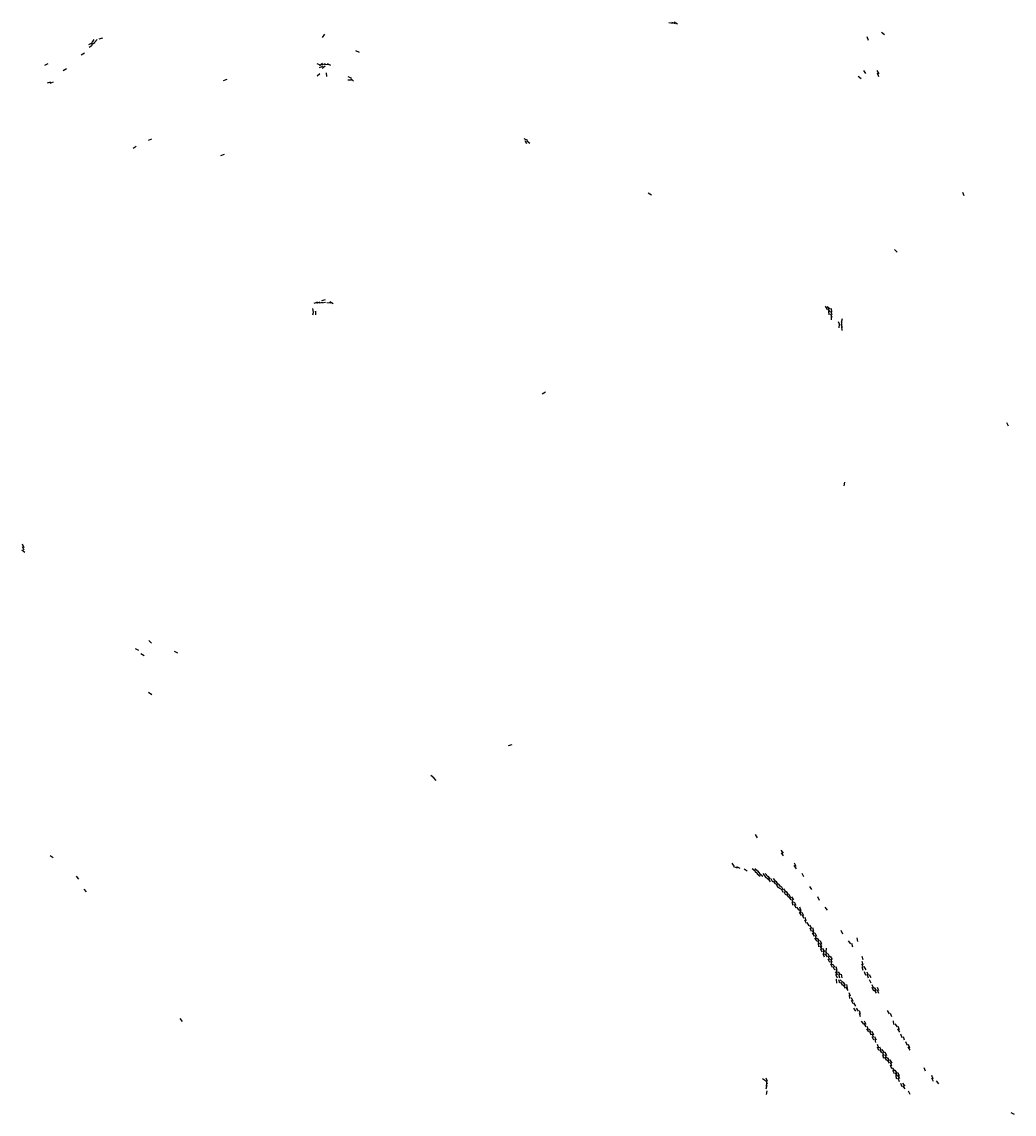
# Model space of a CAD drawing. Extents: x -664598 to -661481, y -979343 to -976126.
# Drawn here: x -662284 to -661518, y -978552 to -977708 of the extents above; entities that cross this region are included whole.
import ezdxf

# ---------------------------------------------------------------- set-up
doc = ezdxf.new("R2010")
doc.units = 0

msp = doc.modelspace()

# ---------------------------------------------------------------- linework, layer by layer
at = {"layer": 'CLIFF'}
for p, q in [((-661784.302, -977708.956), (-661781.458, -977709.524)), ((-661782.251, -977708.768), (-661779.509, -977709.712)), ((-661780.112, -977708.476), (-661777.648, -977710.004)), ((-662051.681, -977720.448), (-662050.079, -977718.032)), ((-661631.477, -977719.919), (-661630.283, -977722.561)), ((-661620.021, -977716.345), (-661617.739, -977718.135)), ((-662232.197, -977725.848), (-662229.563, -977724.632)), ((-662232.11, -977728.007), (-662229.65, -977726.473)), ((-662230.135, -977725.967), (-662227.625, -977724.513)), ((-662229.626, -977724.483), (-662228.134, -977721.997)), ((-662227.827, -977724.338), (-662225.933, -977722.142)), ((-662224.258, -977721.691), (-662221.502, -977720.789)), ((-662238.095, -977734.031), (-662235.665, -977732.449)), ((-662026.231, -977730.714), (-662023.529, -977731.766)), ((-662266.199, -977741.841), (-662263.561, -977740.639)), ((-662252.128, -977745.977), (-662249.632, -977744.503)), ((-662056.237, -977740.728), (-662053.523, -977741.752)), ((-662054.225, -977743.781), (-662051.535, -977742.699)), ((-662053.994, -977742.168), (-662051.766, -977740.312)), ((-662052.237, -977741.752), (-662049.523, -977740.728)), ((-662052.035, -977744.117), (-662049.725, -977742.363)), ((-662050.329, -977741.18), (-662047.431, -977741.3)), ((-662048.134, -977740.513), (-662045.626, -977741.967)), ((-662128.227, -977753.776), (-662125.533, -977752.704)), ((-662055.983, -977750.181), (-662053.777, -977748.299)), ((-662049.041, -977747.799), (-662048.719, -977750.681)), ((-662032.329, -977753.192), (-662029.431, -977753.288)), ((-662032.209, -977750.661), (-662029.551, -977751.819)), ((-662029.997, -977752.316), (-662027.763, -977754.164)), ((-661637.979, -977750.294), (-661635.781, -977752.186)), ((-661632.037, -977748.42), (-661633.723, -977746.06)), ((-661623.585, -977745.973), (-661622.175, -977748.507)), ((-661623.493, -977747.926), (-661622.267, -977750.554)), ((-662264.282, -977755.61), (-662261.478, -977754.87)), ((-662262.243, -977755.735), (-662259.517, -977754.745)), ((-662186.224, -977799.783), (-662183.536, -977798.697)), ((-661896.169, -977798.575), (-661893.591, -977799.905)), ((-661895.618, -977799.992), (-661894.142, -977802.488)), ((-661894, -977800.319), (-661891.76, -977802.161)), ((-662198.138, -977805.962), (-662195.622, -977804.518)), ((-662130.251, -977811.713), (-662127.509, -977810.767)), ((-661800.147, -977840.535), (-661797.613, -977841.945)), ((-661557.416, -977839.893), (-661556.344, -977842.587)), ((-661609.902, -977884.212), (-661607.858, -977886.268)), ((-662058.613, -977932.665), (-662059.147, -977929.815)), ((-662058.258, -977925.691), (-662055.502, -977924.789)), ((-662056.226, -977925.779), (-662053.534, -977924.701)), ((-662054.291, -977925.572), (-662051.469, -977924.908)), ((-662052.296, -977925.551), (-662049.464, -977924.929)), ((-662052.272, -977923.645), (-662049.488, -977922.835)), ((-662048.323, -977925.101), (-662045.437, -977925.379)), ((-662046.128, -977924.502), (-662043.632, -977925.978)), ((-661663.65, -977928.011), (-661662.11, -977930.469)), ((-661661.981, -977928.296), (-661659.779, -977930.184)), ((-661661.778, -977930.102), (-661659.982, -977932.378)), ((-661659.061, -977929.801), (-661658.699, -977932.679)), ((-662059.248, -977934.642), (-662058.512, -977931.838)), ((-662056.918, -977934.689), (-662056.842, -977931.791)), ((-661660.956, -977931.792), (-661660.804, -977934.688)), ((-661659.445, -977933.905), (-661658.315, -977936.575)), ((-661659.426, -977931.897), (-661658.334, -977934.583)), ((-661658.934, -977935.791), (-661658.826, -977938.689)), ((-661650.462, -977937.852), (-661651.298, -977940.628)), ((-661653.434, -977939.9), (-661652.326, -977942.58)), ((-661652.678, -977941.804), (-661653.082, -977944.676)), ((-661651.069, -977941.802), (-661650.691, -977944.678)), ((-661651.016, -977943.796), (-661650.744, -977946.684)), ((-661650.861, -977939.79), (-661650.899, -977942.69)), ((-661879.615, -977994.531), (-661882.145, -977995.949)), ((-661523.51, -978017.934), (-661522.25, -978020.546)), ((-661648.567, -978063.824), (-661649.193, -978066.656)), ((-662281.764, -978118.166), (-662283.996, -978116.314)), ((-662282.165, -978116.502), (-662283.595, -978113.978)), ((-662282.319, -978114.577), (-662283.441, -978111.903)), ((-662183.766, -978188.168), (-662185.994, -978186.312)), ((-662193.614, -978193.946), (-662196.146, -978192.534)), ((-662189.618, -978197.954), (-662192.142, -978196.526)), ((-662163.595, -978195.911), (-662166.165, -978194.569)), ((-662183.685, -978228.061), (-662186.075, -978226.419)), ((-661905.479, -978266.866), (-661908.281, -978267.614)), ((-661965.755, -978292.155), (-661968.005, -978290.325)), ((-661963.965, -978294.365), (-661965.795, -978292.115)), ((-661717.611, -978335.988), (-661716.149, -978338.492)), ((-662259.678, -978354.051), (-662262.082, -978352.429)), ((-661697.784, -978348.106), (-661695.976, -978350.374)), ((-661697.655, -978350.015), (-661696.105, -978352.465)), ((-661735.686, -978358.034), (-661734.074, -978360.446)), ((-661734.253, -978360.774), (-661731.507, -978361.706)), ((-661732.17, -978360.577), (-661729.59, -978361.903)), ((-661687.708, -978360.049), (-661686.052, -978362.431)), ((-661687.592, -978357.977), (-661686.168, -978360.503)), ((-662239.978, -978370.376), (-662241.782, -978368.104)), ((-661726.053, -978362.387), (-661723.707, -978364.093)), ((-661720.018, -978362.342), (-661717.742, -978364.138)), ((-661718.009, -978364.33), (-661715.751, -978366.15)), ((-661717.995, -978362.313), (-661715.765, -978364.167)), ((-661716.016, -978366.339), (-661713.744, -978368.141)), ((-661715.805, -978364.123), (-661713.955, -978366.357)), ((-661714.09, -978366.44), (-661711.67, -978368.04)), ((-661711.835, -978366.149), (-661709.925, -978368.331)), ((-661709.989, -978368.306), (-661707.771, -978370.174)), ((-661709.809, -978366.127), (-661707.951, -978368.353)), ((-661707.779, -978368.103), (-661705.981, -978370.377)), ((-661681.513, -978365.935), (-661680.247, -978368.545)), ((-661707.727, -978370.063), (-661706.033, -978372.417)), ((-661705.646, -978370.009), (-661704.114, -978372.471)), ((-661703.76, -978370.088), (-661702, -978372.392)), ((-661703.758, -978372.086), (-661702.002, -978374.394)), ((-661701.65, -978372.012), (-661700.11, -978374.468)), ((-661701.506, -978373.932), (-661700.254, -978376.548)), ((-661700.07, -978376.412), (-661697.69, -978378.068)), ((-661699.824, -978374.14), (-661697.936, -978376.34)), ((-661697.62, -978375.993), (-661696.14, -978378.487)), ((-661675.757, -978376.086), (-661674.003, -978378.394)), ((-662233.962, -978380.363), (-662235.798, -978378.117)), ((-661697.485, -978377.922), (-661696.275, -978380.558)), ((-661695.71, -978378.051), (-661694.05, -978380.429)), ((-661695.456, -978379.909), (-661694.304, -978382.571)), ((-661693.812, -978382.129), (-661691.948, -978384.351)), ((-661693.694, -978380.04), (-661692.066, -978382.44)), ((-661691.621, -978383.994), (-661690.139, -978386.486)), ((-661691.546, -978381.952), (-661690.214, -978384.528)), ((-661689.683, -978384.033), (-661688.077, -978386.447)), ((-661689.591, -978385.976), (-661688.169, -978388.504)), ((-661669.447, -978383.905), (-661668.313, -978386.575)), ((-661689.267, -978387.843), (-661688.493, -978390.637)), ((-661687.585, -978387.973), (-661686.175, -978390.507)), ((-661687.411, -978389.891), (-661686.349, -978392.589)), ((-661685.735, -978392.069), (-661684.025, -978394.411)), ((-661683.619, -978393.993), (-661682.141, -978396.487)), ((-661683.335, -978391.863), (-661682.425, -978394.617)), ((-661663.771, -978392.096), (-661661.989, -978394.384)), ((-661683.629, -978395.999), (-661682.131, -978398.481)), ((-661681.504, -978395.931), (-661680.256, -978398.549)), ((-661681.34, -978397.865), (-661680.42, -978400.615)), ((-661679.485, -978401.922), (-661678.275, -978404.558)), ((-661679.198, -978399.825), (-661678.562, -978402.655)), ((-661677.668, -978404.023), (-661676.092, -978406.457)), ((-661675.59, -978405.976), (-661674.17, -978408.504)), ((-661675.503, -978407.93), (-661674.257, -978410.55)), ((-661673.682, -978410.032), (-661672.078, -978412.448)), ((-661673.233, -978407.834), (-661672.527, -978410.646)), ((-661651.477, -978409.919), (-661650.283, -978412.561)), ((-661673.654, -978412.014), (-661672.106, -978414.466)), ((-661671.751, -978416.08), (-661670.009, -978418.4)), ((-661671.561, -978413.96), (-661670.199, -978416.52)), ((-661671.45, -978411.907), (-661670.31, -978414.573)), ((-661669.671, -978416.025), (-661668.089, -978418.455)), ((-661669.497, -978417.928), (-661668.263, -978420.552)), ((-661669.071, -978419.803), (-661668.689, -978422.677)), ((-661667.382, -978419.88), (-661666.378, -978422.6)), ((-661667.303, -978417.853), (-661666.457, -978420.627)), ((-661645.683, -978418.033), (-661644.077, -978420.447)), ((-661643.322, -978419.859), (-661642.438, -978422.621)), ((-661639.22, -978415.83), (-661638.54, -978418.65)), ((-661667.633, -978422.001), (-661666.127, -978424.479)), ((-661667.491, -978423.925), (-661666.269, -978426.555)), ((-661665.58, -978423.97), (-661664.18, -978426.51)), ((-661665.478, -978427.919), (-661664.282, -978430.561)), ((-661665.193, -978425.824), (-661664.567, -978428.656)), ((-661663.759, -978428.087), (-661662.001, -978430.393)), ((-661663.683, -978426.032), (-661662.077, -978428.448)), ((-661662.795, -978423.792), (-661662.965, -978426.688)), ((-661661.489, -978427.924), (-661660.271, -978430.556)), ((-661661.548, -978431.953), (-661660.212, -978434.527)), ((-661661.543, -978429.95), (-661660.217, -978432.53)), ((-661659.577, -978429.968), (-661658.183, -978432.512)), ((-661659.534, -978435.946), (-661658.226, -978438.534)), ((-661659.459, -978431.911), (-661658.301, -978434.569)), ((-661659.115, -978433.809), (-661658.645, -978436.671)), ((-661657.831, -978436.145), (-661655.929, -978438.335)), ((-661635.548, -978435.953), (-661634.212, -978438.527)), ((-661635.356, -978429.87), (-661634.404, -978432.61)), ((-661635.208, -978433.828), (-661634.552, -978436.652)), ((-661657.523, -978437.94), (-661656.237, -978440.54)), ((-661655.764, -978442.091), (-661653.996, -978444.389)), ((-661655.465, -978443.913), (-661654.295, -978446.567)), ((-661655.417, -978439.893), (-661654.343, -978442.587)), ((-661655.223, -978437.831), (-661654.537, -978440.649)), ((-661653.653, -978442.013), (-661652.107, -978444.467)), ((-661653.27, -978443.844), (-661652.49, -978446.636)), ((-661651.177, -978443.821), (-661650.583, -978446.659)), ((-661635.33, -978437.862), (-661634.43, -978440.618)), ((-661633.634, -978438.002), (-661632.126, -978440.478)), ((-661633.439, -978441.902), (-661632.321, -978444.578)), ((-661631.491, -978441.925), (-661630.269, -978444.555)), ((-661631.287, -978443.848), (-661630.473, -978446.632)), ((-661629.585, -978443.973), (-661628.175, -978446.507)), ((-661654.973, -978447.793), (-661654.787, -978450.687)), ((-661653.348, -978447.868), (-661652.412, -978450.612)), ((-661651.994, -978448.312), (-661649.766, -978450.168)), ((-661651.603, -978449.983), (-661650.157, -978452.497)), ((-661649.664, -978450.02), (-661648.096, -978452.46)), ((-661649.563, -978451.961), (-661648.197, -978454.519)), ((-661647.061, -978451.801), (-661646.699, -978454.679)), ((-661629.497, -978447.928), (-661628.263, -978450.552)), ((-661627.484, -978451.922), (-661626.276, -978454.558)), ((-661647.601, -978453.982), (-661646.159, -978456.498)), ((-661645.397, -978457.885), (-661644.363, -978460.595)), ((-661645.048, -978459.8), (-661644.712, -978462.68)), ((-661643.481, -978461.92), (-661642.279, -978464.56)), ((-661627.429, -978453.898), (-661626.331, -978456.582)), ((-661625.673, -978456.026), (-661624.087, -978458.454)), ((-661625.633, -978454.001), (-661624.127, -978456.479)), ((-661623.451, -978453.907), (-661622.309, -978456.573)), ((-661623.416, -978455.893), (-661622.344, -978458.587)), ((-661643.557, -978463.958), (-661642.203, -978466.522)), ((-661641.622, -978469.994), (-661640.138, -978472.486)), ((-661641.577, -978465.968), (-661640.183, -978468.512)), ((-661639.672, -978470.025), (-661638.088, -978472.455)), ((-662159.947, -978480.35), (-662161.813, -978478.13)), ((-661637.331, -978471.862), (-661636.429, -978474.618)), ((-661637.281, -978473.847), (-661636.479, -978476.633)), ((-661615.558, -978471.959), (-661614.202, -978474.521)), ((-661613.395, -978473.885), (-661612.365, -978476.595)), ((-661635.751, -978480.081), (-661634.009, -978482.399)), ((-661633.665, -978482.021), (-661632.095, -978484.459)), ((-661633.542, -978479.95), (-661632.218, -978482.53)), ((-661631.693, -978486.039), (-661630.067, -978488.441)), ((-661631.503, -978483.931), (-661630.257, -978486.549)), ((-661629.584, -978485.972), (-661628.176, -978488.508)), ((-661611.068, -978479.802), (-661610.692, -978482.678)), ((-661609.738, -978482.071), (-661608.022, -978484.409)), ((-661607.588, -978485.974), (-661606.172, -978488.506)), ((-661607.472, -978483.916), (-661606.288, -978486.564)), ((-661629.452, -978487.908), (-661628.308, -978490.572)), ((-661627.628, -978489.998), (-661626.132, -978492.482)), ((-661627.467, -978487.914), (-661626.293, -978490.566)), ((-661627.458, -978491.91), (-661626.302, -978494.57)), ((-661625.58, -978491.97), (-661624.18, -978494.51)), ((-661625.196, -978493.825), (-661624.564, -978496.655)), ((-661605.356, -978489.87), (-661604.404, -978492.61)), ((-661603.306, -978491.854), (-661602.454, -978494.626)), ((-661601.437, -978495.901), (-661600.323, -978498.579)), ((-661623.405, -978497.889), (-661622.355, -978500.591)), ((-661623.401, -978499.887), (-661622.359, -978502.593)), ((-661621.641, -978502.006), (-661620.119, -978504.474)), ((-661621.556, -978499.957), (-661620.204, -978502.523)), ((-661619.676, -978502.028), (-661618.084, -978504.452)), ((-661619.531, -978503.944), (-661618.229, -978506.536)), ((-661617.457, -978503.91), (-661616.303, -978506.57)), ((-661599.669, -978500.023), (-661598.091, -978502.457)), ((-661599.399, -978497.886), (-661598.361, -978500.594)), ((-661619.359, -978505.871), (-661618.401, -978508.609)), ((-661617.681, -978508.031), (-661616.079, -978510.449)), ((-661617.57, -978505.965), (-661616.19, -978508.515)), ((-661615.75, -978508.08), (-661614.01, -978510.4)), ((-661615.56, -978509.959), (-661614.2, -978512.521)), ((-661613.565, -978509.962), (-661612.195, -978512.518)), ((-661613.417, -978511.893), (-661612.343, -978514.587)), ((-661613.303, -978513.853), (-661612.457, -978516.627)), ((-661611.711, -978516.052), (-661610.049, -978518.428)), ((-661611.517, -978517.937), (-661610.243, -978520.543)), ((-661609.708, -978520.05), (-661608.052, -978522.43)), ((-661609.689, -978518.036), (-661608.071, -978520.444)), ((-661607.368, -978519.874), (-661606.392, -978522.606)), ((-661587.457, -978515.91), (-661586.303, -978518.57)), ((-661712.091, -978524.442), (-661709.669, -978526.038)), ((-661709.495, -978525.927), (-661708.265, -978528.553)), ((-661709.459, -978523.911), (-661708.301, -978526.569)), ((-661708.755, -978527.795), (-661709.005, -978530.685)), ((-661609.334, -978521.863), (-661608.426, -978524.617)), ((-661607.573, -978521.966), (-661606.187, -978524.514)), ((-661607.318, -978523.858), (-661606.442, -978526.622)), ((-661605.464, -978527.913), (-661604.296, -978530.567)), ((-661603.725, -978528.061), (-661602.035, -978530.419)), ((-661581.529, -978523.943), (-661580.231, -978526.537)), ((-661581.476, -978521.918), (-661580.284, -978524.562)), ((-661577.766, -978526.092), (-661575.994, -978528.388)), ((-661708.496, -978529.842), (-661709.264, -978532.638)), ((-661708.629, -978533.812), (-661709.131, -978536.668)), ((-661603.822, -978530.137), (-661601.938, -978532.343)), ((-661599.463, -978533.912), (-661598.297, -978536.568)), ((-661520.157, -978550.553), (-661517.603, -978551.927))]:
    msp.add_line(p, q, dxfattribs=at)

doc.saveas('drawing.dxf')
